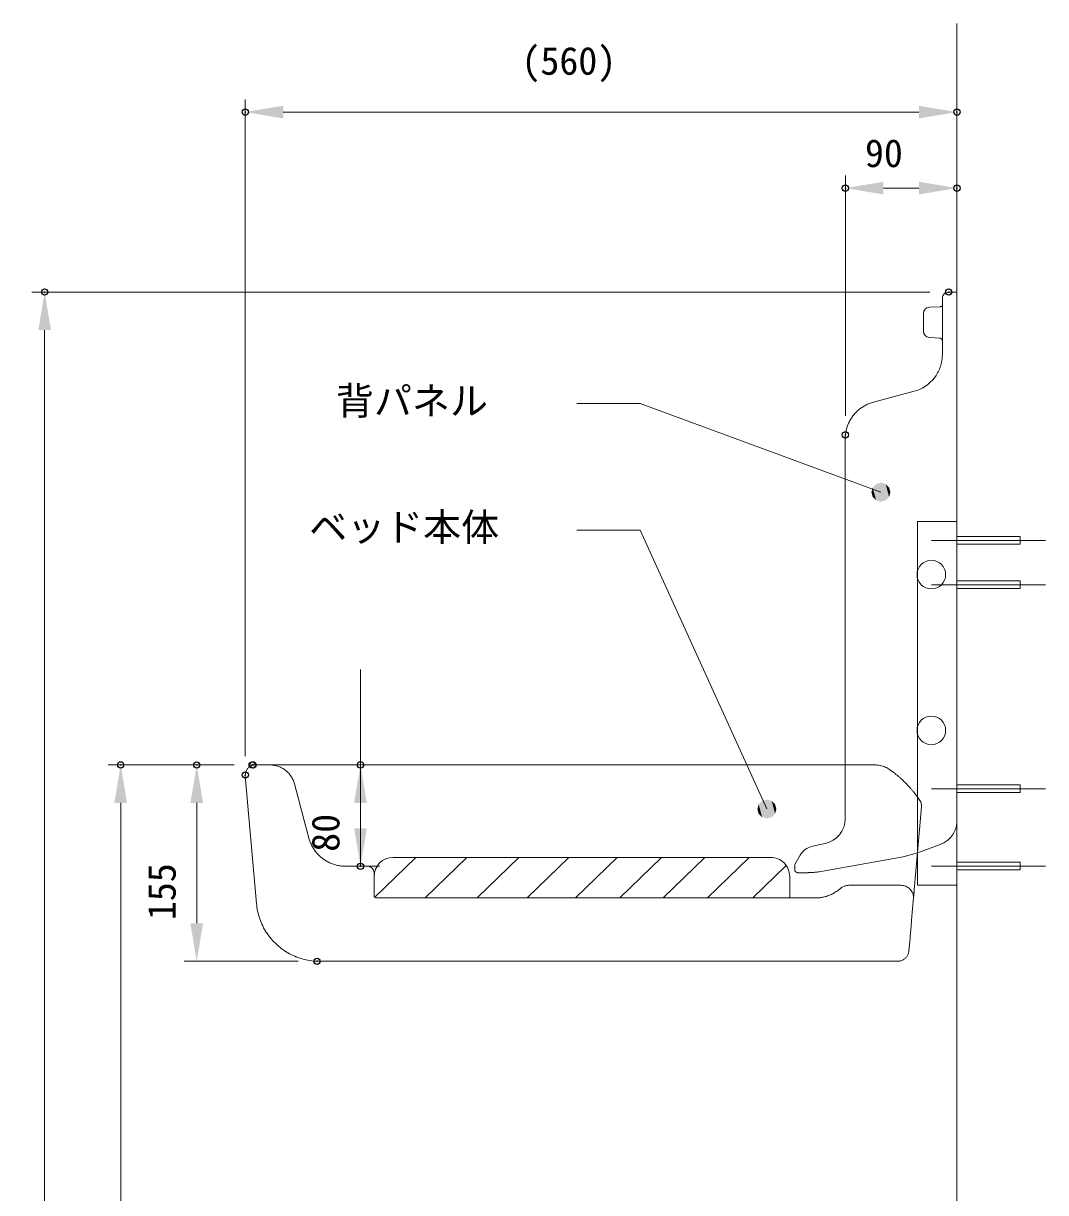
# Model space of a CAD drawing. Units: millimetres on the paper. Extents: x -203 to 203, y -143 to 143.
# Drawn here: x 21.3 to 102, y -50.3 to 42 of the extents above; entities that cross this region are included whole.
import ezdxf
from ezdxf.enums import TextEntityAlignment as Align

# ---------------------------------------------------------------- set-up
doc = ezdxf.new("R2010")
doc.units = ezdxf.units.MM
doc.header["$PDMODE"] = 32
doc.header["$PDSIZE"] = 0.5
for name, color, linetype, lineweight in [('0-1_DIMENSION_LINES$02_DIMENSI', 7, 'Continuous', 20), ('0-3_DIMENSION_LINES$03_LINES', 7, 'Continuous', 18), ('0-5_DIMENSION_LINES$01_CENTER_', 7, 'Continuous', 20), ('0-6_DIMENSION_LINES$04_SUB_LIN', 4, 'Continuous', 18), ('0-7_DIMENSION_LINES$05_HIDE_LI', 7, 'Continuous', 20)]:
    doc.layers.add(name, color=color, linetype=linetype, lineweight=lineweight)
doc.layers.add('0-2_DEFPOINTS', color=7, linetype='Continuous')
doc.styles.add('ＭＳ ゴシック', font='')
doc.styles.get('ＭＳ ゴシック').set_extended_font_data('MS Gothic')

# ---------------------------------------------------------------- blocks, each defined once
blk = doc.blocks.new('D1')
at = {"layer": '0-1_DIMENSION_LINES$02_DIMENSI'}
for p, q in [((1992.85, 1050.8), (1922, 1050.8)), ((1923, 930), (1923, 1047.8))]:
    blk.add_line(p, q, dxfattribs=at)
blk.add_solid([(1923.5, 1047.8), (1922.5, 1047.8), (1923, 1050.8)], dxfattribs=at)
at = {"layer": '0-2_DEFPOINTS'}
for p in [(1923, 1050.8), (1994.35, 1050.8)]:
    blk.add_point(p, dxfattribs=at)
blk = doc.blocks.new('D2')
at = {"layer": '0-1_DIMENSION_LINES$02_DIMENSI'}
for p, q in [((1937.947, 1013.48), (1928, 1013.48)), ((1929, 930), (1929, 1010.48)), ((1930.5, 927), (1930, 927))]:
    blk.add_line(p, q, dxfattribs=at)
for points in [[(1929.5, 1010.48), (1928.5, 1010.48), (1929, 1013.48)], [(1928.5, 930), (1929.5, 930), (1929, 927)]]:
    blk.add_solid(points, dxfattribs=at)
at = {"layer": '0-2_DEFPOINTS'}
for p in [(1929, 1013.48), (1939.447, 1013.48), (1929, 927)]:
    blk.add_point(p, dxfattribs=at)
at = {"layer": '0-1_DIMENSION_LINES$02_DIMENSI', "style": 'ＭＳ ゴシック'}
blk.add_text('865', height=2.199, rotation=90, dxfattribs=at).set_placement((1928, 965.954), align=Align.BOTTOM_LEFT)
blk = doc.blocks.new('U81')
at = {"layer": '0-1_DIMENSION_LINES$02_DIMENSI', "color": 1}
for points in [[(1988.351, 1034.625), (1988.25, 1035), (1988.351, 1035.375)], [(1988.625, 1034.351), (1988.351, 1035.375), (1988.625, 1035.649)], [(1988.351, 1034.625), (1988.351, 1035.375), (1988.625, 1034.351)], [(1989, 1034.25), (1988.625, 1035.649), (1989, 1035.75)], [(1988.625, 1034.351), (1988.625, 1035.649), (1989, 1034.25)], [(1989, 1034.25), (1989, 1035.75), (1989.375, 1034.351)], [(1989.375, 1034.351), (1989, 1035.75), (1989.375, 1035.649)], [(1989.375, 1034.351), (1989.375, 1035.649), (1989.649, 1034.625)], [(1989.649, 1034.625), (1989.375, 1035.649), (1989.649, 1035.375)], [(1989.649, 1034.625), (1989.649, 1035.375), (1989.75, 1035)]]:
    blk.add_solid(points, dxfattribs=at)
blk = doc.blocks.new('U82')
at = {"layer": '0-1_DIMENSION_LINES$02_DIMENSI', "color": 1}
for points in [[(1979.625, 1009.351), (1979.351, 1010.375), (1979.625, 1010.649)], [(1980, 1009.25), (1979.625, 1010.649), (1980, 1010.75)], [(1979.625, 1009.351), (1979.625, 1010.649), (1980, 1009.25)], [(1980, 1009.25), (1980, 1010.75), (1980.375, 1009.351)], [(1980.375, 1009.351), (1980, 1010.75), (1980.375, 1010.649)], [(1980.375, 1009.351), (1980.375, 1010.649), (1980.649, 1009.625)], [(1980.649, 1009.625), (1980.375, 1010.649), (1980.649, 1010.375)], [(1979.351, 1009.625), (1979.25, 1010), (1979.351, 1010.375)], [(1979.351, 1009.625), (1979.351, 1010.375), (1979.625, 1009.351)], [(1980.649, 1009.625), (1980.649, 1010.375), (1980.75, 1010)]]:
    blk.add_solid(points, dxfattribs=at)
blk = doc.blocks.new('D20')
at = {"layer": '0-1_DIMENSION_LINES$02_DIMENSI'}
for p, q in [((1995, 1060.5), (1995, 1060)), ((1986.197, 1041.026), (1986.197, 1060)), ((1992, 1059), (1989.197, 1059))]:
    blk.add_line(p, q, dxfattribs=at)
for points in [[(1989.197, 1059.5), (1989.197, 1058.5), (1986.197, 1059)], [(1992, 1058.5), (1992, 1059.5), (1995, 1059)]]:
    blk.add_solid(points, dxfattribs=at)
at = {"layer": '0-2_DEFPOINTS'}
for p in [(1986.197, 1059), (1995, 1059), (1986.197, 1039.526)]:
    blk.add_point(p, dxfattribs=at)
at = {"layer": '0-1_DIMENSION_LINES$02_DIMENSI', "style": 'ＭＳ ゴシック'}
blk.add_text('90', height=2.199, dxfattribs=at).set_placement((1987.742, 1060), align=Align.BOTTOM_LEFT)
blk = doc.blocks.new('D21')
at = {"layer": '0-1_DIMENSION_LINES$02_DIMENSI'}
for p, q in [((1938.834, 1014.18), (1938.834, 1066)), ((1995, 1066.5), (1995, 1066)), ((1992, 1065), (1941.834, 1065))]:
    blk.add_line(p, q, dxfattribs=at)
for points in [[(1941.834, 1065.5), (1941.834, 1064.5), (1938.834, 1065)], [(1992, 1064.5), (1992, 1065.5), (1995, 1065)]]:
    blk.add_solid(points, dxfattribs=at)
at = {"layer": '0-2_DEFPOINTS'}
for p in [(1938.834, 1065), (1995, 1065), (1938.834, 1012.68)]:
    blk.add_point(p, dxfattribs=at)
at = {"layer": '0-1_DIMENSION_LINES$02_DIMENSI', "style": 'ＭＳ ゴシック'}
blk.add_text('(560)', height=2.199, dxfattribs=at).set_placement((1960.632, 1067.286), align=Align.BOTTOM_LEFT)
blk = doc.blocks.new('D22')
at = {"layer": '0-1_DIMENSION_LINES$02_DIMENSI'}
for p, q in [((1949.426, 1013.48), (1948.926, 1013.48)), ((1947.926, 1010.48), (1947.926, 1008.48)), ((1949.426, 1005.48), (1948.926, 1005.48))]:
    blk.add_line(p, q, dxfattribs=at)
for points in [[(1948.426, 1010.48), (1947.426, 1010.48), (1947.926, 1013.48)], [(1947.426, 1008.48), (1948.426, 1008.48), (1947.926, 1005.48)]]:
    blk.add_solid(points, dxfattribs=at)
at = {"layer": '0-2_DEFPOINTS'}
for p in [(1947.926, 1013.48), (1947.926, 1005.48)]:
    blk.add_point(p, dxfattribs=at)
at = {"layer": '0-1_DIMENSION_LINES$02_DIMENSI', "style": 'ＭＳ ゴシック'}
blk.add_text('80', height=2.199, rotation=90, dxfattribs=at).set_placement((1946.926, 1006.623), align=Align.BOTTOM_LEFT)
blk = doc.blocks.new('D23')
at = {"layer": '0-1_DIMENSION_LINES$02_DIMENSI'}
for p, q in [((1937.879, 1013.478), (1934, 1013.478)), ((1935, 1000.98), (1935, 1010.478)), ((1943, 997.98), (1934, 997.98))]:
    blk.add_line(p, q, dxfattribs=at)
for points in [[(1935.5, 1010.478), (1934.5, 1010.478), (1935, 1013.478)], [(1934.5, 1000.98), (1935.5, 1000.98), (1935, 997.98)]]:
    blk.add_solid(points, dxfattribs=at)
at = {"layer": '0-2_DEFPOINTS'}
for p in [(1935, 1013.478), (1939.379, 1013.478), (1944.5, 997.98)]:
    blk.add_point(p, dxfattribs=at)
at = {"layer": '0-1_DIMENSION_LINES$02_DIMENSI', "style": 'ＭＳ ゴシック'}
blk.add_text('155', height=2.199, rotation=90, dxfattribs=at).set_placement((1934, 1001.229), align=Align.BOTTOM_LEFT)

msp = doc.modelspace()

# ---------------------------------------------------------------- linework, layer by layer
at = {"layer": '0-1_DIMENSION_LINES$02_DIMENSI', "color": 1, "lineweight": 18}
for p, q in [((70, 12), (65, 12)), ((89, 5), (70, 12)), ((70, 2), (65, 2)), ((80, -20), (70, 2)), ((47.926, -24.52), (47.926, -9))]:
    msp.add_line(p, q, dxfattribs=at)
at = {"layer": '0-3_DIMENSION_LINES$03_LINES'}
for p, q in [((94.35, 20.8), (95, 20.8)), ((92.824, 19.596), (93.695, 19.642)), ((93.85, 17.074), (93.85, 20.3)), ((93.85, 19.579), (93.85, 16.96)), ((93.85, 17.074), (93.85, 19.57)), ((92.35, 17.703), (92.35, 19.097)), ((92.824, 17.204), (93.661, 17.16)), ((93.85, 15.864), (93.85, 17.074)), ((88.404, 12.102), (91.626, 12.966)), ((86.18, -16.52), (86.18, 9.204)), ((86.18, 8.204), (86.18, 5.1)), ((94.991, -6.7), (94.991, -6.1)), ((94.991, -13.7), (94.991, -13.1)), ((39.965, -16.52), (39.634, -16.52)), ((39.636, -16.52), (39.658, -16.52)), ((39.658, -16.52), (39.706, -16.52)), ((39.706, -16.52), (39.781, -16.52)), ((39.781, -16.52), (40.165, -16.52)), ((40.72, -16.52), (39.965, -16.52)), ((41.695, -16.52), (40.72, -16.52)), ((45.81, -16.52), (41.695, -16.52)), ((42.044, -16.52), (42.603, -16.52)), ((42.603, -16.52), (42.044, -16.52)), ((88.53, -16.52), (45.81, -16.52)), ((38.837, -17.39), (39.718, -27.455)), ((89.88, -17.028), (89.679, -16.883)), ((91.325, -18.352), (91.25, -18.268)), ((91.921, -19.097), (91.759, -18.879)), ((92.074, -19.317), (91.921, -19.097)), ((91.426, -28.781), (92.209, -19.836)), ((94.991, -20.7), (94.991, -20.1)), ((95, -20.852), (95, -20.156)), ((95, -20.852), (94.999, -20.919)), ((95, -20.883), (95, -20.852)), ((91.892, -23.451), (93.684, -22.798)), ((91.9, -23.448), (91.9, -26)), ((91.624, -26.521), (91.576, -27.064)), ((91.9, -26), (95, -26)), ((91.312, -30.08), (91.387, -29.23)), ((91.387, -29.23), (91.426, -28.781)), ((91.259, -30.692), (91.299, -30.231)), ((91.299, -30.231), (91.312, -30.08)), ((91.215, -31.198), (91.259, -30.692)), ((44.5, -32.02), (90.318, -32.02))]:
    msp.add_line(p, q, dxfattribs=at)
for points in [[(-60, -103), (95, -103), (95, 42)], [(40.72, -16.52), (39.965, -16.52), (40.72, -16.52)], [(40.902, -16.52), (40.961, -16.52), (41.304, -16.52)], [(41.895, -16.52), (40.92, -16.52), (41.895, -16.52)], [(41.304, -16.52), (42.044, -16.52), (41.304, -16.52)], [(45.81, -16.52), (41.695, -16.52), (45.81, -16.52)], [(48.303, -16.52), (42.603, -16.52), (48.303, -16.52)], [(88.53, -16.52), (45.81, -16.52), (88.53, -16.52)], [(84.689, -16.52), (48.103, -16.52), (84.689, -16.52)]]:
    msp.add_lwpolyline(points, dxfattribs=at)
msp.add_lwpolyline([(92.35, 17.703), (92.35, 19.097), (92.35, 17.703), (92.35, 19.097)], close=True, dxfattribs=at)
for centre, radius, start, end in [((94.35, 20.3), 0.5, 90, 180.00291), ((92.85, 19.097), 0.5, 93, 180), ((93.685, 19.84), 0.199, 273.08665, 290.78557), ((93.683, 19.844), 0.203, 290.74173, 307.93871), ((93.686, 19.841), 0.199, 307.89409, 325.57294), ((92.85, 17.703), 0.5, 180, 267), ((93.65, 16.961), 0.199, 72.33073, 86.89865), ((93.649, 16.957), 0.203, 58.14775, 72.37278), ((93.651, 16.961), 0.198, 43.56102, 58.18866), ((93.651, 16.962), 0.198, 28.81134, 43.43898), ((93.647, 16.959), 0.203, 14.62722, 28.85225), ((93.651, 16.96), 0.199, 0.10135, 14.66927), ((90.85, 15.864), 3, 348.01937, 0), ((90.826, 15.875), 3.026, 331.04739, 339.47741), ((90.855, 15.864), 2.995, 339.46674, 347.98415), ((90.85, 15.864), 3, 285, 322.50483), ((90.853, 15.859), 2.995, 322.5397, 331.05805), ((89.186, 9.192), 3.014, 111.28767, 117.53341), ((89.18, 9.206), 2.998, 105.01395, 111.29225), ((89.176, 9.207), 2.995, 136.49722, 142.85373), ((89.189, 9.195), 3.013, 130.18355, 136.50206), ((89.177, 9.21), 2.994, 123.83017, 130.18838), ((89.176, 9.209), 2.994, 117.52886, 123.81577), ((89.175, 9.207), 2.994, 161.53974, 167.70724), ((89.175, 9.206), 2.994, 155.29077, 161.52615), ((89.191, 9.199), 3.012, 149.09726, 155.29534), ((89.176, 9.208), 2.995, 142.86763, 149.10183), ((89.178, 9.204), 2.998, 173.8273, 179.98682), ((89.193, 9.202), 3.013, 167.70295, 173.83163), ((92.98, -1.5), 1.13, 0, 180), ((92.98, -1.5), 1.13, 180, 0), ((92.98, -13.8), 1.13, 0, 180), ((92.98, -13.8), 1.13, 180, 0), ((39.634, -17.318), 0.798, 113.76294, 121.69951), ((39.633, -17.318), 0.798, 105.79721, 113.73689), ((39.635, -17.325), 0.805, 97.94229, 105.80572), ((39.635, -17.319), 0.799, 90.0227, 97.95087), ((88.53, -18.518), 1.998, 83.8696, 89.98857), ((88.529, -18.528), 2.008, 77.78541, 83.87378), ((88.532, -18.517), 1.996, 71.66419, 77.78957), ((39.633, -17.32), 0.799, 177.0491, 184.97726), ((39.64, -17.321), 0.805, 169.19424, 177.05767), ((39.632, -17.319), 0.798, 161.26307, 169.20275), ((39.632, -17.32), 0.798, 153.30045, 161.23702), ((39.639, -17.323), 0.805, 145.44346, 153.30925), ((39.633, -17.318), 0.798, 137.51312, 145.45225), ((39.633, -17.319), 0.798, 129.54771, 137.48684), ((39.637, -17.324), 0.805, 121.69071, 129.5565), ((88.532, -18.515), 1.994, 66.06797, 71.65222), ((88.527, -18.526), 2.007, 60.52216, 66.07113), ((88.53, -18.521), 2.001, 54.96021, 60.52537), ((84.25, -24.622), 9.454, 52.66026, 53.44805), ((84.237, -24.638), 9.474, 51.87417, 52.66027), ((84.226, -24.653), 9.493, 51.08964, 51.87418), ((84.26, -24.61), 9.438, 49.79519, 51.08952), ((84.26, -24.61), 9.438, 48.50085, 49.79523), ((84.264, -24.606), 9.433, 47.2058, 48.50089), ((84.318, -24.548), 9.353, 45.52565, 47.20307), ((84.22, -24.647), 9.492, 43.87285, 45.52568), ((84.12, -24.743), 9.631, 42.24388, 43.8729), ((84.26, -24.611), 9.439, 40.82222, 41.53934), ((84.248, -24.621), 9.454, 40.10626, 40.82223), ((84.238, -24.629), 9.468, 39.39133, 40.10627), ((84.264, -24.608), 9.434, 38.7247, 39.39104), ((84.258, -24.613), 9.441, 38.05889, 38.7247), ((84.253, -24.616), 9.447, 37.39353, 38.0589), ((91.412, -19.766), 0.8, 354.99996, 34.12197), ((92.95, -20.923), 2.049, 350.46402, 355.28279), ((92.767, -20.908), 2.231, 355.28036, 359.70537), ((93.002, -20.92), 1.997, 320.20445, 326.72888), ((93.004, -20.922), 1.995, 326.74197, 332.9076), ((92.991, -20.915), 2.01, 332.90422, 339.02321), ((92.994, -20.916), 2.006, 339.01972, 345.15116), ((93.112, -20.95), 1.884, 345.22411, 350.46474), ((93, -20.921), 1.998, 290.01001, 295.7449), ((92.996, -20.912), 2.008, 295.74154, 301.44847), ((93.001, -20.92), 1.999, 301.4451, 307.17895), ((93.001, -20.921), 1.998, 307.20358, 313.72667), ((92.994, -20.913), 2.009, 313.72225, 320.20886), ((44.693, -27.019), 4.995, 185.01684, 192.10802), ((44.725, -27.013), 5.027, 192.10174, 199.14621), ((44.689, -27.026), 4.988, 199.13997, 206.24031), ((44.689, -27.024), 4.99, 206.25945, 213.3574), ((44.72, -27.004), 5.026, 213.35097, 220.39737), ((44.692, -27.029), 4.989, 220.39095, 227.49036), ((44.691, -27.028), 4.989, 227.50957, 234.60898), ((44.713, -26.998), 5.026, 234.60256, 241.64895), ((90.314, -31.119), 0.904, 340.86047, 347.91075), ((90.319, -31.12), 0.899, 347.90502, 354.99435), ((44.696, -27.03), 4.99, 241.64253, 248.74047), ((44.694, -27.031), 4.988, 248.75962, 255.85996), ((44.704, -26.993), 5.027, 255.85372, 262.89818), ((44.701, -27.025), 4.995, 262.8919, 269.98309), ((90.318, -31.121), 0.899, 270.00553, 277.09472), ((90.317, -31.116), 0.904, 277.08899, 284.1392), ((90.319, -31.123), 0.897, 284.13355, 291.24062), ((90.319, -31.123), 0.897, 291.25874, 298.36629), ((90.316, -31.117), 0.904, 298.36082, 305.41118), ((90.318, -31.12), 0.9, 305.40562, 312.49247), ((90.318, -31.12), 0.9, 312.50726, 319.5941), ((90.315, -31.117), 0.904, 319.58854, 326.63888), ((90.321, -31.121), 0.897, 326.63342, 333.74094), ((90.321, -31.121), 0.897, 333.75905, 340.86613)]:
    msp.add_arc(centre, radius, start, end, dxfattribs=at)
at = {"layer": '0-5_DIMENSION_LINES$01_CENTER_'}
for p, q in [((93, 1.2), (102, 1.2)), ((93, -2.3), (102, -2.3)), ((93, -18.4), (102, -18.4)), ((93, -24.5), (102, -24.5))]:
    msp.add_line(p, q, dxfattribs=at)
at = {"layer": '0-6_DIMENSION_LINES$04_SUB_LIN'}
for p, q in [((95, 1.5), (100, 1.5)), ((100, 1.5), (100, 0.9)), ((100, 0.9), (95, 0.9)), ((95, -2), (100, -2)), ((100, -2.6), (95, -2.6)), ((100, -2), (100, -2.6)), ((95, -18.1), (100, -18.1)), ((100, -18.1), (100, -18.7)), ((100, -18.7), (95, -18.7)), ((95, -24.2), (100, -24.2)), ((100, -24.8), (95, -24.8)), ((100, -24.2), (100, -24.8))]:
    msp.add_line(p, q, dxfattribs=at)
at = {"layer": '0-7_DIMENSION_LINES$05_HIDE_LI'}
for p, q in [((91.9, 2.7), (91.9, -23.448)), ((95, 2.7), (91.9, 2.7)), ((40.776, -16.52), (40.866, -16.522)), ((40.854, -16.523), (40.907, -16.52)), ((86.18, -20.769), (86.18, -16.52)), ((42.707, -18.002), (43.858, -22.296)), ((84.596, -22.725), (83.604, -22.936)), ((49.059, -26.962), (52.288, -23.82)), ((80.3, -23.82), (50.5, -23.82)), ((53.038, -27.02), (56.326, -23.82)), ((57.137, -27.02), (60.425, -23.82)), ((61.087, -27.02), (64.375, -23.82)), ((64.889, -27.02), (68.177, -23.82)), ((68.392, -27.02), (71.68, -23.82)), ((71.82, -27.02), (75.108, -23.82)), ((75.323, -27.02), (78.611, -23.82)), ((82.617, -23.653), (82.234, -24.317)), ((84.131, -24.949), (90.769, -23.779)), ((90.769, -23.779), (91.892, -23.451)), ((46.773, -24.52), (46.756, -24.52)), ((78.901, -27.02), (81.53, -24.461)), ((82.2, -24.442), (82.2, -24.775)), ((49, -25.02), (49, -26.82)), ((49, -25.32), (49, -26.82)), ((81.8, -25.32), (81.8, -27.02)), ((82.45, -25.025), (83.263, -25.025)), ((90.576, -26.024), (86.462, -26.024)), ((50.7, -27.02), (49.2, -27.02)), ((81.528, -27.02), (50.5, -27.02)), ((81.528, -27.02), (50.5, -27.02)), ((82.219, -27.02), (81.528, -27.02)), ((83.7, -27.02), (82.219, -27.02)), ((83.7, -27.02), (82.219, -27.02))]:
    msp.add_line(p, q, dxfattribs=at)
for points in [[(40.779, -16.52), (40.793, -16.52), (40.818, -16.52), (40.855, -16.52), (40.902, -16.52)], [(47.278, -24.52), (46.951, -24.52), (46.893, -24.52), (46.846, -24.52), (46.809, -24.52), (46.781, -24.52), (46.764, -24.52)], [(49.231, -24.52), (48.312, -24.52), (47.926, -24.52), (47.278, -24.52)], [(48.312, -24.52), (47.926, -24.52), (47.278, -24.52)], [(83.8, -27.02), (83.7, -27.02), (82.219, -27.02), (81.528, -27.02), (50.5, -27.02)], [(83.816, -27.02), (83.8, -27.02), (83.816, -27.02)]]:
    msp.add_lwpolyline(points, dxfattribs=at)
for centre, radius, start, end in [((40.775, -18.519), 1.999, 81.57904, 87.40175), ((40.774, -18.527), 2.008, 75.78615, 81.58262), ((40.777, -18.517), 1.997, 69.9615, 75.78972), ((40.777, -18.514), 1.993, 60.61574, 69.93937), ((40.768, -18.531), 2.014, 51.40518, 60.62678), ((40.78, -18.517), 1.995, 42.101, 51.41628), ((40.779, -18.516), 1.995, 33.01564, 42.06967), ((40.763, -18.527), 2.014, 24.0636, 33.02603), ((40.781, -18.519), 1.995, 15.02095, 24.07399), ((84.18, -20.769), 2, 282, 0), ((46.753, -21.52), 2.998, 195.01194, 201.26707), ((46.768, -21.515), 3.013, 201.26268, 207.48553), ((46.751, -21.523), 2.994, 207.48116, 213.74316), ((83.916, -24.403), 1.5, 102, 150), ((46.752, -21.522), 2.995, 213.75661, 220.01685), ((46.765, -21.512), 3.012, 220.01237, 226.23671), ((46.753, -21.524), 2.995, 226.23224, 232.49327), ((46.752, -21.524), 2.995, 232.50668, 238.76771), ((50.5, -25.32), 1.5, 90, 180), ((80.3, -25.32), 1.5, 359.99996, 90), ((46.762, -21.509), 3.012, 238.76323, 244.98758), ((46.755, -21.525), 2.995, 244.98309, 251.24334), ((46.754, -21.525), 2.994, 251.25679, 257.5188), ((46.758, -21.507), 3.013, 257.51442, 263.73728), ((46.757, -21.522), 2.998, 263.73288, 269.98801), ((48.5, -25.02), 0.5, 360, 90), ((82.45, -24.442), 0.25, 150, 180), ((82.449, -24.775), 0.249, 180.10879, 195.18437), ((82.455, -24.773), 0.255, 195.13882, 209.83921), ((82.449, -24.777), 0.248, 209.79497, 224.93433), ((82.448, -24.776), 0.248, 225.06567, 240.20503), ((82.452, -24.771), 0.255, 240.16079, 254.86118), ((82.45, -24.776), 0.249, 254.81563, 269.89121), ((83.263, -20.026), 4.998, 270.00034, 271.51096), ((83.262, -20.023), 5.002, 271.51089, 273.02033), ((83.262, -20.022), 5.003, 273.02027, 274.52958), ((83.263, -20.026), 4.999, 274.18129, 276.12123), ((83.262, -20.023), 5.002, 276.1211, 278.05989), ((83.263, -20.025), 5, 278.05975, 279.99959), ((83.816, -23.998), 3.021, 293.27649, 299.92822), ((83.836, -24.031), 2.982, 299.92303, 306.66133), ((83.806, -23.992), 3.031, 306.67568, 308.21638), ((83.782, -23.962), 3.07, 308.21631, 309.73792), ((83.759, -23.934), 3.106, 309.73785, 311.24144), ((86.461, -27.02), 0.995, 124.24102, 131.09918), ((86.464, -27.024), 1.001, 117.43039, 124.24682), ((86.461, -27.018), 0.994, 110.56724, 117.43615), ((86.461, -27.018), 0.994, 103.67994, 110.54921), ((86.463, -27.025), 1.001, 96.86889, 103.6857), ((86.462, -27.019), 0.995, 90.01611, 96.87469), ((90.576, -27.024), 1, 78.58309, 89.9682), ((90.574, -27.035), 1.012, 67.36671, 78.60051), ((90.579, -27.023), 0.998, 55.9777, 67.38387), ((90.58, -27.021), 0.996, 44.21144, 55.92676), ((90.573, -27.028), 1.006, 32.6528, 44.23137), ((90.588, -27.019), 0.988, 20.86932, 32.67164), ((90.583, -27.02), 0.993, 12.2281, 20.82604), ((49.199, -26.82), 0.199, 180.10879, 195.18436), ((49.204, -26.819), 0.204, 195.13881, 209.83919), ((49.199, -26.821), 0.198, 209.79495, 224.93431), ((49.199, -26.821), 0.198, 225.06565, 240.20501), ((49.201, -26.816), 0.204, 240.16077, 254.86115), ((49.2, -26.821), 0.199, 254.8156, 269.89117), ((83.8, -23.897), 3.123, 269.99642, 275.45698), ((83.804, -23.933), 3.087, 275.45366, 280.97794), ((83.816, -23.994), 3.025, 280.97508, 286.6133), ((83.816, -23.998), 3.021, 286.6296, 293.28201), ((90.577, -27.021), 1, 3.70132, 12.23738), ((90.587, -27.021), 0.989, 355.07675, 3.71035)]:
    msp.add_arc(centre, radius, start, end, dxfattribs=at)

# ---------------------------------------------------------------- block references
at = {"layer": '0-1_DIMENSION_LINES$02_DIMENSI'}
for name in ['D21', 'D20', 'D1', 'U81', 'D2', 'D23', 'D22', 'U82']:
    msp.add_blockref(name, (-1900, -1030), dxfattribs=at)

# ---------------------------------------------------------------- texts
at = {"layer": '0-1_DIMENSION_LINES$02_DIMENSI', "style": 'ＭＳ ゴシック'}
for s, p in [('背パネル', (45.989, 10.452)), ('ベッド本体', (43.873, 0.487))]:
    msp.add_text(s, height=2.199, dxfattribs=at).set_placement(p, align=Align.BOTTOM_LEFT)

doc.saveas('drawing.dxf')
